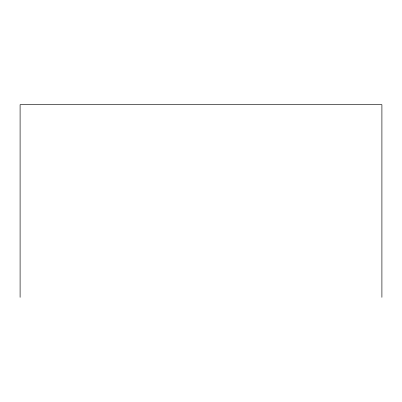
<?xml version="1.0" encoding="UTF-8"?>
<svg xmlns="http://www.w3.org/2000/svg" width="402" height="402" viewBox="0 0 402 402"><rect width="100%" height="100%" fill="white"/><g stroke="black" fill="none" stroke-linecap="round" stroke-linejoin="round"><path stroke-width="0.6" d="M381.9 297.349L381.9 104.651L20.1 104.651L20.1 297.349"/></g></svg>
